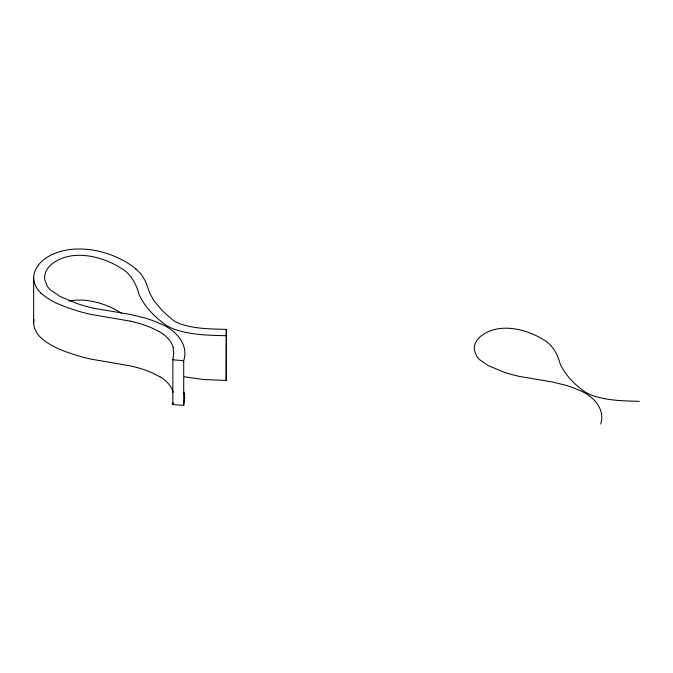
<?xml version="1.0" encoding="UTF-8"?>
<svg xmlns="http://www.w3.org/2000/svg" width="673" height="673" viewBox="0 0 673 673"><rect width="100%" height="100%" fill="white"/><g stroke="black" fill="none" stroke-linecap="round" stroke-linejoin="round"><path stroke-width="1.01" d="M184.419 376.821L203.002 379.479L226.187 380.438L226.33 329.383C211.381 329.004 196.036 328.92 181.634 324.378A34.458 19.896 0 0 1 172.204 319.582L162.176 310.547L153.924 300.646L150.155 293.95L145.36 281.171L142.003 275.45A62.295 35.963 0 0 0 140.228 273.255L135.904 269.007M226.187 380.438L226.33 329.383M173.07 347.571L173.752 353.19L172.843 359.777L172.843 404.507L183.704 405.424L183.704 360.703C189.256 343.348 174.105 328.718 159.131 323.2A96.088 55.472 0 0 0 150.146 319.667A95.541 55.161 0 0 0 144.291 317.799L130.31 314.426L94.742 308.427A107.991 62.345 0 0 1 87.086 306.585M183.704 405.424L184.73 397.945L184.082 392.149M600.728 424.024C605.776 408.242 592.004 394.95 578.393 389.928A87.347 50.433 0 0 0 570.224 386.723A86.851 50.147 0 0 0 564.899 385.015L552.197 381.953L519.85 376.501A98.174 56.675 0 0 1 512.902 374.819L509.301 373.809A116.892 67.485 0 0 1 503.64 372.026L488.379 365.666L479.454 359.542A35.82 20.686 0 0 1 476.602 356.101L474.381 350.069A39 22.52 0 0 1 475.533 342.919L476.097 341.783A36.922 21.317 0 0 1 480.354 336.576C496.051 323.789 518.824 327.44 535.843 335.507A71.977 41.558 0 0 1 542.589 339.209C552.096 344.096 557.437 353.577 560.054 363.546C565.135 375.223 574.675 384.51 584.854 391.837A39.345 22.714 0 0 0 592.257 395.421C607.332 400.679 623.56 400.948 639.35 401.31M172.843 404.507L173.239 402.757M38.134 265.28C44.696 256.96 54.959 252.484 65.096 250.339A40.843 23.58 0 0 1 73.155 249.212C89.846 247.967 106.704 252.03 121.561 259.568M68.764 301.033C83.545 298.223 98.897 301.731 112.324 308.066A79.17 45.714 0 0 1 119.752 312.137L121.451 313.231M226.187 335.718C208.815 335.322 190.964 335.028 174.383 329.24A43.274 24.985 0 0 1 166.239 325.303C155.042 317.235 144.544 307.023 138.966 294.185C136.081 283.207 130.2 272.784 119.752 267.417A79.17 45.714 0 0 0 112.324 263.336C93.614 254.461 68.553 250.449 51.291 264.514A40.616 23.446 0 0 0 46.614 270.243L45.991 271.488A42.904 24.766 0 0 0 44.721 279.362L47.16 285.991A39.404 22.747 0 0 0 50.298 289.777L60.116 296.515L76.899 303.506A128.585 74.24 0 0 0 83.132 305.475L87.086 306.585M172.843 359.777L183.704 360.703M130.486 321.198L90.897 314.367A120.728 69.706 0 0 1 80.323 311.742C66.442 307.502 51.888 302.909 40.876 293.024M158.794 331.41L151.122 327.65A87.271 50.382 0 0 0 130.486 321.198M159.989 376.838L151.122 372.371A87.271 50.382 0 0 0 130.486 365.927L90.897 359.088A120.728 69.706 0 0 1 80.323 356.463C66.442 352.231 51.888 347.63 40.876 337.745M33.65 278.109L33.65 322.83M40.826 337.762A52.2 30.142 0 0 1 33.944 319.498M160.056 376.804A49.634 28.653 0 0 1 173.188 392.283M158.853 331.377A49.852 28.779 0 0 1 173.23 347.562M40.826 293.041A52.2 30.142 0 0 1 38.361 265.347M121.527 259.593A85.858 49.566 0 0 1 135.921 268.998"/></g></svg>
